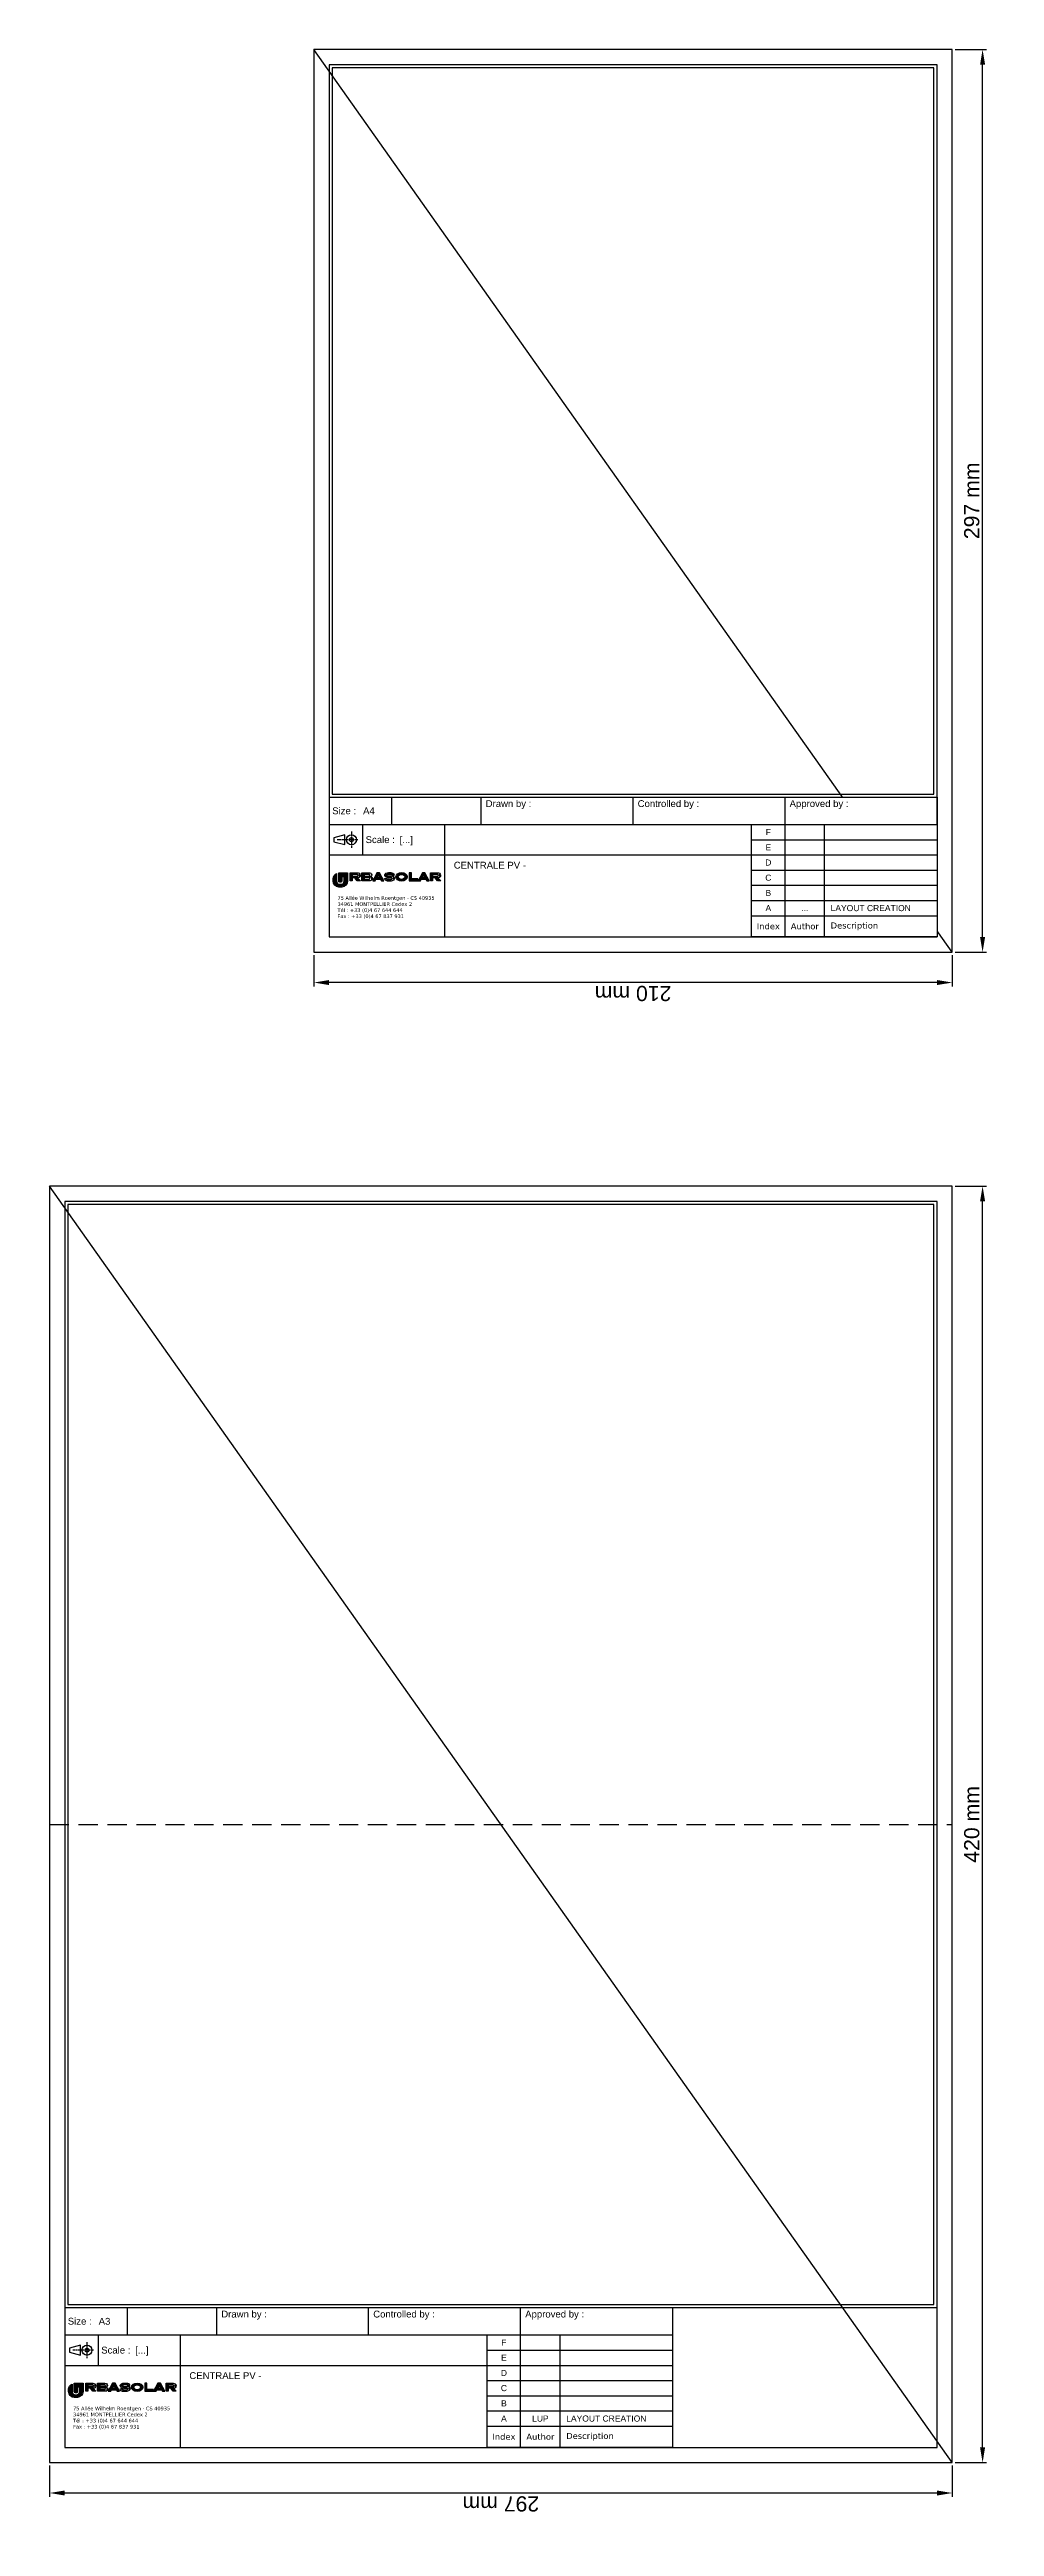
# Model space of a CAD drawing. Header units: millimetres. Extents: x -5397 to -3811, y -14 to 3249.
# Drawn here: x -5397 to -5086, y 2434 to 3249 of the extents above; entities that cross this region are included whole.
import ezdxf
from ezdxf.enums import TextEntityAlignment as Align

# ---------------------------------------------------------------- set-up
doc = ezdxf.new("R2010")
doc.units = ezdxf.units.MM
doc.set_wipeout_variables(frame=1)
doc.header["$PDMODE"] = 35
doc.header["$PDSIZE"] = 0.5
doc.linetypes.add('AXES', pattern=[0.8, 0.5, -0.1, 0.1, -0.1])
doc.linetypes.add('CACHE', pattern=[9.525, 6.35, -3.175])
for name, color, linetype in [('UBS-900-Cartouche', 7, 'Continuous'), ('UBS-900-Impression (Dimension)', 8, 'Continuous'), ('UBS-900-Impression (Format)', 251, 'Continuous')]:
    doc.layers.add(name, color=color, linetype=linetype)
doc.layers.add('UBS-900-Fenêtre de présentation', color=210, linetype='Continuous', plot=False)
doc.layers.add('UBS-900-Non imprimable', color=130, linetype='Continuous', plot=False)
doc.layers.add('UBS-900-Impression (Pliage)', color=9, linetype='CACHE', transparency=0.6)
doc.styles.get("Standard").update_dxf_attribs({"font": 'arial.ttf'})
doc.styles.add('UBS-Style de texte', font='verdana.ttf')
doc.dimstyles.new('ISO-25', dxfattribs={"dimtxt": 2.5, "dimasz": 2.5, "dimexe": 1.25, "dimexo": 0.625, "dimtad": 1, "dimtxsty": 'Standard', "dimcen": 2.5, "dimadec": 0, "dimazin": 0, "dimtfac": 1, "dimtmove": 0, "dimatfit": 3, "dimfxl": 1, "dimarcsym": 0})

# ---------------------------------------------------------------- blocks, each defined once
blk = doc.blocks.new('80-4_URBASOLAR (Logo Cartouche)')
at = {"true_color": 0x29364b, "transparency": 33554687}
h = blk.add_hatch(color=159, dxfattribs=at)
h.dxf.hatch_style = 1
edge = h.paths.add_edge_path()
edge.add_line((2.4, 17.86), (2.4, 15.41))
edge.add_arc((3.48, 15.41), 1.08, 179.76875, 270.68435)
edge.add_line((3.49, 14.33), (3.83, 14.33))
edge.add_arc((3.86, 15.39), 1.07, 268.69268, 360.85421)
edge.add_line((4.93, 15.41), (4.93, 17.16))
edge.add_line((4.93, 17.16), (4.19, 16.56))
edge.add_line((4.19, 16.56), (4.19, 15.39))
edge.add_arc((3.8, 15.38), 0.391, -84.92065, 2.81816, ccw=False)
edge.add_line((3.83, 14.99), (3.49, 14.99))
edge.add_arc((3.53, 15.38), 0.395, 177.65274, 264.44974, ccw=False)
edge.add_line((3.14, 15.39), (3.14, 18.1))
edge.add_line((3.14, 18.1), (6.03, 18.1))
edge.add_line((6.03, 18.1), (6.03, 15.41))
edge.add_arc((3.92, 15.47), 2.11, 277.31232, 358.36159, ccw=False)
edge.add_line((4.19, 13.37), (3.14, 13.37))
edge.add_arc((3.34, 15.42), 2.05, 180.17191, 264.15418, ccw=False)
edge.add_line((1.29, 15.41), (1.29, 16.19))
edge.add_arc((3.27, 16.08), 1.99, 116.09511, 176.88307, ccw=False)
h = blk.add_hatch(color=159, dxfattribs=at)
h.dxf.hatch_style = 1
edge = h.paths.add_edge_path()
edge.add_line((7.61, 15.46), (6.9, 15.46))
edge.add_line((6.9, 15.46), (6.9, 18.1))
edge.add_line((6.9, 18.1), (9.22, 18.1))
edge.add_arc((9.21, 16.6), 1.5, 64.87472, 89.57877, ccw=False)
edge.add_arc((9.48, 17.28), 0.772, -58.2681, 61.77627, ccw=False)
edge.add_arc((9.31, 17.71), 1.23, 272.68788, 298.29902, ccw=False)
edge.add_line((9.36, 16.48), (10.27, 15.46))
edge.add_line((10.27, 15.46), (9.26, 15.46))
edge.add_line((9.26, 15.46), (8.44, 16.48))
edge.add_line((8.44, 16.48), (7.61, 16.48))
edge.add_line((7.61, 16.48), (7.61, 15.46))
edge = h.paths.add_edge_path(flags=16)
edge.add_line((7.61, 17.05), (9.22, 17.05))
edge.add_arc((9.2, 17.47), 0.417, 272.42169, 294.28331)
edge.add_arc((9.28, 17.29), 0.224, 294.52223, 425.47777)
edge.add_arc((9.23, 17.09), 0.43, 70.84083, 91.70551)
edge.add_line((9.22, 17.52), (7.61, 17.52))
edge.add_line((7.61, 17.52), (7.61, 17.05))
h = blk.add_hatch(color=159, dxfattribs=at)
h.dxf.hatch_style = 1
edge = h.paths.add_edge_path()
edge.add_line((10.79, 15.46), (10.79, 18.1))
edge.add_line((10.79, 18.1), (13.11, 18.1))
edge.add_arc((13.13, 16.57), 1.53, 66.89346, 90.79556, ccw=False)
edge.add_arc((13.43, 17.4), 0.649, -61.17863, 61.87982, ccw=False)
edge.add_arc((13.57, 16.19), 0.664, -75.44094, 75.14378, ccw=False)
edge.add_arc((13.14, 17.37), 1.91, 270.20962, 288.23867, ccw=False)
edge.add_line((13.14, 15.46), (10.79, 15.46))
edge = h.paths.add_edge_path(flags=16)
edge.add_line((11.5, 17.05), (13.11, 17.05))
edge.add_arc((13.09, 17.47), 0.417, 272.42169, 294.28331)
edge.add_arc((13.17, 17.29), 0.224, 294.52223, 425.47777)
edge.add_arc((13.12, 17.09), 0.43, 70.84083, 91.70551)
edge.add_line((13.11, 17.52), (11.5, 17.52))
edge.add_line((11.5, 17.52), (11.5, 17.05))
edge = h.paths.add_edge_path(flags=16)
edge.add_line((11.5, 16.06), (13.11, 16.06))
edge.add_arc((13.09, 16.47), 0.417, 272.42169, 294.28331)
edge.add_arc((13.17, 16.3), 0.224, 294.52223, 425.47777)
edge.add_arc((13.12, 16.09), 0.43, 70.84083, 91.70551)
edge.add_line((13.11, 16.52), (11.5, 16.52))
edge.add_line((11.5, 16.52), (11.5, 16.06))
h = blk.add_hatch(color=159, dxfattribs=at)
h.dxf.hatch_style = 1
h.paths.add_polyline_path([(16.94, 15.99), (17.22, 15.46), (18, 15.46), (16.6, 18.1), (15.74, 18.1), (14.34, 15.46), (15.13, 15.46), (15.4, 15.99)])
h.paths.add_polyline_path([(15.68, 16.53), (16.67, 16.53), (16.17, 17.48)], flags=16)
at = {"true_color": 0xa22f15, "transparency": 33554687}
h = blk.add_hatch(color=24, dxfattribs=at)
h.dxf.hatch_style = 1
edge = h.paths.add_edge_path()
edge.add_line((18.22, 16.27), (18.99, 16.27))
edge.add_arc((19.63, 16.66), 0.749, 211.13098, 270.59224)
edge.add_line((19.64, 15.91), (20.17, 15.91))
edge.add_arc((20.07, 16.95), 1.05, 275.72841, 300.26013)
edge.add_arc((20.51, 16.24), 0.212, 294.10614, 409.72476)
edge.add_arc((20.44, 16.16), 0.314, 49.12282, 89.94115)
edge.add_line((20.44, 16.48), (19.45, 16.48))
edge.add_arc((19.58, 18.95), 2.47, 249.36616, 266.98838, ccw=False)
edge.add_arc((19.04, 17.32), 0.759, 188.44629, 244.53003, ccw=False)
edge.add_line((18.29, 17.21), (18.29, 17.46))
edge.add_arc((18.96, 17.35), 0.687, 117.4448, 170.8136, ccw=False)
edge.add_arc((19.58, 16.01), 2.15, 91.02293, 115.58494, ccw=False)
edge.add_line((19.54, 18.17), (20.28, 18.17))
edge.add_arc((20.23, 16.52), 1.65, 64.27272, 88.12607, ccw=False)
edge.add_arc((20.57, 17.25), 0.842, 6.70555, 63.54746, ccw=False)
edge.add_line((21.4, 17.35), (20.66, 17.35))
edge.add_arc((20.16, 17.08), 0.57, 28.59727, 88.49841)
edge.add_line((20.18, 17.65), (19.56, 17.65))
edge.add_arc((19.67, 16.53), 1.12, 95.18569, 118.01724)
edge.add_arc((19.23, 17.34), 0.203, 116.78023, 236.20786)
edge.add_arc((19.54, 18.08), 0.999, 245.0277, 271.24415)
edge.add_line((19.56, 17.08), (20.44, 17.08))
edge.add_arc((20.43, 15.27), 1.81, 65.10724, 89.52476, ccw=False)
edge.add_arc((20.73, 16.31), 0.754, -52.76615, 52.76615, ccw=False)
edge.add_arc((20.13, 17.26), 1.88, 270.70757, 304.24918, ccw=False)
edge.add_line((20.15, 15.38), (19.5, 15.38))
edge.add_arc((19.49, 17.28), 1.9, 239.71908, 270.13049, ccw=False)
edge.add_arc((18.96, 16.25), 0.737, 178.39239, 235.15384, ccw=False)
at = {"true_color": 0x29364b, "transparency": 33554687}
h = blk.add_hatch(color=159, dxfattribs=at)
h.dxf.hatch_style = 1
edge = h.paths.add_edge_path()
edge.add_ellipse((23.84, 16.78), major_axis=(1.87, 0), ratio=0.744921, start_angle=0, end_angle=360)
edge = h.paths.add_edge_path(flags=17)
edge.add_ellipse((23.83, 16.78), major_axis=(1.12, 0), ratio=0.734047, start_angle=0, end_angle=360)
h = blk.add_hatch(color=159, dxfattribs=at)
h.dxf.hatch_style = 1
h.paths.add_polyline_path([(26.33, 18.1), (26.33, 15.46), (29.17, 15.46), (29.17, 16.1), (27.04, 16.1), (27.04, 18.1)])
h = blk.add_hatch(color=159, dxfattribs=at)
h.dxf.hatch_style = 1
h.paths.add_polyline_path([(31.86, 15.99), (32.13, 15.46), (32.91, 15.46), (31.52, 18.1), (30.66, 18.1), (29.26, 15.46), (30.04, 15.46), (30.32, 15.99)])
h.paths.add_polyline_path([(30.59, 16.53), (31.58, 16.53), (31.09, 17.48)], flags=16)
h = blk.add_hatch(color=159, dxfattribs=at)
h.dxf.hatch_style = 1
edge = h.paths.add_edge_path()
edge.add_line((34.05, 15.46), (33.34, 15.46))
edge.add_line((33.34, 15.46), (33.34, 18.1))
edge.add_line((33.34, 18.1), (35.66, 18.1))
edge.add_arc((35.64, 16.6), 1.5, 64.87472, 89.57877, ccw=False)
edge.add_arc((35.92, 17.28), 0.772, -58.2681, 61.77627, ccw=False)
edge.add_arc((35.74, 17.71), 1.23, 272.68788, 298.29902, ccw=False)
edge.add_line((35.8, 16.48), (36.7, 15.46))
edge.add_line((36.7, 15.46), (35.69, 15.46))
edge.add_line((35.69, 15.46), (34.87, 16.48))
edge.add_line((34.87, 16.48), (34.05, 16.48))
edge.add_line((34.05, 16.48), (34.05, 15.46))
edge = h.paths.add_edge_path(flags=16)
edge.add_line((34.05, 17.05), (35.66, 17.05))
edge.add_arc((35.64, 17.47), 0.417, 272.42169, 294.28331)
edge.add_arc((35.72, 17.29), 0.224, 294.52223, 425.47777)
edge.add_arc((35.67, 17.09), 0.43, 70.84083, 91.70551)
edge.add_line((35.66, 17.52), (34.05, 17.52))
edge.add_line((34.05, 17.52), (34.05, 17.05))
at = {"color": 159, "true_color": 0x29364b, "transparency": 33554687}
blk.add_lwpolyline([(2.4, 17.86), (2.4, 15.41, 0.418902), (3.49, 14.33), (3.83, 14.33, 0.425307), (4.93, 15.41), (4.93, 17.16), (4.19, 16.56), (4.19, 15.39, -0.402701), (3.83, 14.99), (3.49, 14.99, -0.397933), (3.14, 15.39), (3.14, 18.1), (6.03, 18.1), (6.03, 15.41, -0.369164), (4.19, 13.37), (3.14, 13.37, -0.383775), (1.29, 15.41), (1.29, 16.19, -0.271638), (2.4, 17.86)], format="xyb", dxfattribs=at)
for points in [[(7.61, 15.46), (6.9, 15.46), (6.9, 18.1), (9.22, 18.1, -0.108211), (9.85, 17.96, -0.577608), (9.89, 16.62, -0.112217), (9.36, 16.48), (10.27, 15.46), (9.26, 15.46), (8.44, 16.48), (7.61, 16.48)], [(7.61, 17.05), (9.22, 17.05, 0.09568), (9.38, 17.09, 0.642947), (9.38, 17.5, 0.091292), (9.22, 17.52), (7.61, 17.52)], [(10.79, 15.46), (10.79, 18.1), (13.11, 18.1, -0.104672), (13.73, 17.98, -0.595283), (13.74, 16.84, -0.771388), (13.74, 15.55, -0.078829), (13.14, 15.46)], [(11.5, 17.05), (13.11, 17.05, 0.09568), (13.26, 17.09, 0.642947), (13.26, 17.5, 0.091292), (13.11, 17.52), (11.5, 17.52)], [(11.5, 16.06), (13.11, 16.06, 0.09568), (13.26, 16.09, 0.642947), (13.26, 16.5, 0.091292), (13.11, 16.52), (11.5, 16.52)], [(34.05, 15.46), (33.34, 15.46), (33.34, 18.1), (35.66, 18.1, -0.108211), (36.28, 17.96, -0.577608), (36.32, 16.62, -0.112217), (35.8, 16.48), (36.7, 15.46), (35.69, 15.46), (34.87, 16.48), (34.05, 16.48)], [(34.05, 17.05), (35.66, 17.05, 0.09568), (35.81, 17.09, 0.642947), (35.81, 17.5, 0.091292), (35.66, 17.52), (34.05, 17.52)]]:
    blk.add_lwpolyline(points, format="xyb", close=True, dxfattribs=at)
for points in [[(16.94, 15.99), (17.22, 15.46), (18, 15.46), (16.6, 18.1), (15.74, 18.1), (14.34, 15.46), (15.13, 15.46), (15.4, 15.99)], [(26.33, 18.1), (26.33, 15.46), (29.17, 15.46), (29.17, 16.1), (27.04, 16.1), (27.04, 18.1)], [(31.86, 15.99), (32.13, 15.46), (32.91, 15.46), (31.52, 18.1), (30.66, 18.1), (29.26, 15.46), (30.04, 15.46), (30.32, 15.99)]]:
    blk.add_lwpolyline(points, close=True, dxfattribs=at)
for points in [[(15.68, 16.53), (16.67, 16.53), (16.17, 17.48), (15.68, 16.53)], [(30.59, 16.53), (31.58, 16.53), (31.09, 17.48), (30.59, 16.53)]]:
    blk.add_lwpolyline(points, dxfattribs=at)
at = {"color": 24, "true_color": 0xa22f15, "transparency": 33554687}
blk.add_lwpolyline([(18.22, 16.27), (18.99, 16.27, 0.265431), (19.64, 15.91), (20.17, 15.91, 0.10745), (20.6, 16.05, 0.552136), (20.65, 16.4, 0.180011), (20.44, 16.48), (19.45, 16.48, -0.077043), (18.71, 16.63, -0.249716), (18.29, 17.21), (18.29, 17.46, -0.237168), (18.65, 17.96, -0.107584), (19.54, 18.17), (20.28, 18.17, -0.104457), (20.94, 18.01, -0.253233), (21.4, 17.35), (20.66, 17.35, 0.267487), (20.18, 17.65), (19.56, 17.65, 0.099952), (19.14, 17.52, 0.574025), (19.12, 17.17, 0.114892), (19.56, 17.08), (20.44, 17.08, -0.106946), (21.19, 16.91, -0.496036), (21.19, 15.71, -0.147407), (20.15, 15.38), (19.5, 15.38, -0.133479), (18.54, 15.64, -0.25286)], format="xyb", close=True, dxfattribs=at)
for points in [[(19.45, 17.65), (20.44, 17.65)], [(19.45, 17.08), (20.44, 17.08)], [(19.45, 16.48), (20.44, 16.48)], [(20.66, 17.35), (21.4, 17.35)], [(19.45, 15.91), (20.44, 15.91)]]:
    blk.add_lwpolyline(points, dxfattribs=at)
at = {"color": 159, "true_color": 0x29364b, "transparency": 33554687}
for centre, major_axis, ratio in [((23.84, 16.78), (1.87, 0), 0.744921), ((23.83, 16.78), (1.12, 0), 0.734047)]:
    blk.add_ellipse(centre, major_axis=major_axis, ratio=ratio, dxfattribs=at)
at = {"color": 159, "true_color": 0x29364b, "transparency": 33554687, "insert": (2.75, 3), "char_height": 1.2, "attachment_point": 7, "style": 'UBS-Style de texte'}
blk.add_mtext_dynamic_manual_height_columns('\\pxqj;75 Allée Wilhelm Roentgen - CS 40935\\P34961 MONTPELLIER Cedex 2\\PTél : +33 (0)4 67 644 644\\PFax : +33 (0)4 67 837 931', width=32.5, gutter_width=0.45, heights=[0], dxfattribs=at)
blk = doc.blocks.new('*U240')
blk.add_wipeout([(5, 5), (205, 5), (205, 51), (5, 51)])
at = {"color": 7}
for p, q in [((5, 51), (205, 51)), ((25.5, 51), (25.5, 42)), ((55, 42), (55, 51)), ((105, 42), (105, 51)), ((155, 42), (155, 51)), ((205, 51), (205, 5)), ((5, 42), (205, 42)), ((16, 42), (16, 32)), ((43, 42), (43, 5)), ((144, 42), (144, 5)), ((5, 32), (144, 32))]:
    blk.add_line(p, q, dxfattribs=at)
for points in [[(5, 292), (5, 5), (205, 5), (205, 292)], [(6.52, 37.65), (6.52, 36.35), (10.17, 35.4), (10.17, 38.6)]]:
    blk.add_lwpolyline(points, close=True, dxfattribs=at)
at = {"color": 7, "linetype": 'AXES', "ltscale": 2}
for points in [[(14.47, 37), (10.17, 37), (7.67, 37)], [(12.32, 39.65), (12.32, 34.35)]]:
    blk.add_lwpolyline(points, dxfattribs=at)
at = {"color": 7}
for radius in [1.65, 0.65]:
    blk.add_circle((12.32, 37), radius, dxfattribs=at)
blk.add_blockref('80-4_URBASOLAR (Logo Cartouche)', (5, 8))
at = {"color": 7, "char_height": 2.25}
for s, width, insert, attachment_point in [('Drawn by :', 48, (56.5, 50), 1), ('Controlled by :', 48, (106.5, 50), 1), ('Approved by :', 48, (156.5, 50), 1), ('Size :', 16, (6, 46.5), 4), ('Scale :', 27, (17, 37), 4)]:
    blk.add_mtext_dynamic_manual_height_columns(s, width=width, gutter_width=12.5, heights=[0], dxfattribs=dict(at, insert=insert, attachment_point=attachment_point))
at = {"color": 7}
for tag, p in [('FORMAT', (16.17, 46.5)), ('PROJETEUR', (77, 44.8)), ('ECHELLE', (28.2, 37)), ('TITRE_1', (46, 28.62)), ('PROJET', (71.1, 28.62)), ('COMMUNE', (102.3, 28.62)), ('TITRE_2', (46, 21.87)), ('TITRE_3', (46, 15.12)), ('TITRE_4', (46, 8.37))]:
    blk.add_attdef(tag, text='', height=2.25, dxfattribs=at).set_placement(p, align=Align.MIDDLE_LEFT)
blk.add_attdef('DEPT', text='', height=2.25, dxfattribs=at).set_placement((141, 28.62), align=Align.MIDDLE_RIGHT)
blk = doc.blocks.new('*D53')
at = {"layer": 'Defpoints', "color": 0, "transparency": 16777216}
for p in [(-10, 210), (0, 210), (0, 0)]:
    blk.add_point(p, dxfattribs=at)
at = {"layer": 'UBS-900-Impression (Dimension)', "color": 0, "lineweight": -2, "transparency": 16777216}
for p, q in [((-1, 210), (-11.25, 210)), ((-10, 5), (-10, 205)), ((-1, 0), (-11.25, 0))]:
    blk.add_line(p, q, dxfattribs=at)
at = {"layer": 'UBS-900-Impression (Dimension)', "color": 0, "transparency": 16777216}
for points in [[(-10.83, 205), (-9.17, 205), (-10, 210)], [(-10.83, 5), (-9.17, 5), (-10, 0)]]:
    blk.add_solid(points, dxfattribs=at)
at = {"layer": 'UBS-900-Impression (Dimension)', "color": 0, "transparency": 16777216, "insert": (-13.55, 105), "char_height": 5, "attachment_point": 5, "rotation": 90}
blk.add_mtext('210 mm', dxfattribs=at)
blk = doc.blocks.new('*D54')
at = {"layer": 'Defpoints', "color": 0, "transparency": 16777216}
for p in [(0, 0), (297, 0), (297, -10)]:
    blk.add_point(p, dxfattribs=at)
at = {"layer": 'UBS-900-Impression (Dimension)', "color": 0, "lineweight": -2, "transparency": 16777216}
for p, q in [((0, -1), (0, -11.25)), ((297, -1), (297, -11.25)), ((5, -10), (292, -10))]:
    blk.add_line(p, q, dxfattribs=at)
at = {"layer": 'UBS-900-Impression (Dimension)', "color": 0, "transparency": 16777216}
for points in [[(5, -9.17), (5, -10.83), (0, -10)], [(292, -9.17), (292, -10.83), (297, -10)]]:
    blk.add_solid(points, dxfattribs=at)
at = {"layer": 'UBS-900-Impression (Dimension)', "color": 0, "transparency": 16777216, "insert": (148.5, -6.45), "char_height": 5, "attachment_point": 5}
blk.add_mtext('297 mm', dxfattribs=at)
blk = doc.blocks.new('*D51')
at = {"layer": 'Defpoints', "color": 0, "transparency": 16777216}
for p in [(-10, 297), (0, 297), (0, 0)]:
    blk.add_point(p, dxfattribs=at)
at = {"layer": 'UBS-900-Impression (Dimension)', "color": 0, "lineweight": -2, "transparency": 16777216}
for p, q in [((-1, 297), (-11.25, 297)), ((-10, 5), (-10, 292)), ((-1, 0), (-11.25, 0))]:
    blk.add_line(p, q, dxfattribs=at)
at = {"layer": 'UBS-900-Impression (Dimension)', "color": 0, "transparency": 16777216}
for points in [[(-10.83, 292), (-9.17, 292), (-10, 297)], [(-10.83, 5), (-9.17, 5), (-10, 0)]]:
    blk.add_solid(points, dxfattribs=at)
at = {"layer": 'UBS-900-Impression (Dimension)', "color": 0, "transparency": 16777216, "insert": (-13.55, 148.5), "char_height": 5, "attachment_point": 5, "rotation": 90}
blk.add_mtext('297 mm', dxfattribs=at)
blk = doc.blocks.new('*D52')
at = {"layer": 'Defpoints', "color": 0, "transparency": 16777216}
for p in [(0, 0), (420, 0), (420, -10)]:
    blk.add_point(p, dxfattribs=at)
at = {"layer": 'UBS-900-Impression (Dimension)', "color": 0, "lineweight": -2, "transparency": 16777216}
for p, q in [((0, -1), (0, -11.25)), ((420, -1), (420, -11.25)), ((5, -10), (415, -10))]:
    blk.add_line(p, q, dxfattribs=at)
at = {"layer": 'UBS-900-Impression (Dimension)', "color": 0, "transparency": 16777216}
for points in [[(5, -9.17), (5, -10.83), (0, -10)], [(415, -9.17), (415, -10.83), (420, -10)]]:
    blk.add_solid(points, dxfattribs=at)
at = {"layer": 'UBS-900-Impression (Dimension)', "color": 0, "transparency": 16777216, "insert": (210, -6.45), "char_height": 5, "attachment_point": 5}
blk.add_mtext('420 mm', dxfattribs=at)
blk = doc.blocks.new('*U242')
blk.add_wipeout([(5, 5), (205, 5), (205, 51), (5, 51)])
at = {"color": 7}
for p, q in [((5, 51), (205, 51)), ((25.5, 51), (25.5, 42)), ((55, 42), (55, 51)), ((105, 42), (105, 51)), ((155, 42), (155, 51)), ((205, 51), (205, 5)), ((5, 42), (205, 42)), ((16, 42), (16, 32)), ((43, 42), (43, 5)), ((144, 42), (144, 5)), ((5, 32), (144, 32))]:
    blk.add_line(p, q, dxfattribs=at)
for points in [[(5, 415), (5, 5), (292, 5), (292, 415)], [(6.52, 37.65), (6.52, 36.35), (10.17, 35.4), (10.17, 38.6)]]:
    blk.add_lwpolyline(points, close=True, dxfattribs=at)
at = {"color": 7, "linetype": 'AXES', "ltscale": 2}
for points in [[(14.47, 37), (10.17, 37), (7.67, 37)], [(12.32, 39.65), (12.32, 34.35)]]:
    blk.add_lwpolyline(points, dxfattribs=at)
at = {"color": 7}
for radius in [1.65, 0.65]:
    blk.add_circle((12.32, 37), radius, dxfattribs=at)
blk.add_blockref('80-4_URBASOLAR (Logo Cartouche)', (5, 8))
at = {"color": 7, "char_height": 2.25}
for s, width, insert, attachment_point in [('Drawn by :', 48, (56.5, 50), 1), ('Controlled by :', 48, (106.5, 50), 1), ('Approved by :', 48, (156.5, 50), 1), ('Size :', 16, (6, 46.5), 4), ('Scale :', 27, (17, 37), 4)]:
    blk.add_mtext_dynamic_manual_height_columns(s, width=width, gutter_width=12.5, heights=[0], dxfattribs=dict(at, insert=insert, attachment_point=attachment_point))
at = {"color": 7}
for tag, p in [('FORMAT', (16.17, 46.5)), ('PROJETEUR', (77, 44.8)), ('ECHELLE', (28.2, 37)), ('TITRE_1', (46, 28.62)), ('PROJET', (71.1, 28.62)), ('COMMUNE', (102.3, 28.62)), ('TITRE_2', (46, 21.87)), ('TITRE_3', (46, 15.12)), ('TITRE_4', (46, 8.37))]:
    blk.add_attdef(tag, text='', height=2.25, dxfattribs=at).set_placement(p, align=Align.MIDDLE_LEFT)
blk.add_attdef('DEPT', text='', height=2.25, dxfattribs=at).set_placement((141, 28.62), align=Align.MIDDLE_RIGHT)
blk = doc.blocks.new('*U31')
blk.add_wipeout([(0, 0), (61, 0), (61, 37), (0, 37)])
for p, q in [((0, 32), (0, 37)), ((0, 37), (11, 37)), ((11, 37), (24, 37)), ((11, 32), (11, 37)), ((24, 37), (61, 37)), ((24, 32), (24, 37)), ((61, 37), (61, 32)), ((0, 27), (0, 32)), ((0, 32), (11, 32)), ((0, 22), (0, 27)), ((0, 27), (11, 27)), ((11, 27), (11, 32)), ((11, 32), (24, 32)), ((11, 22), (11, 27)), ((11, 27), (24, 27)), ((24, 27), (24, 32)), ((24, 32), (61, 32)), ((24, 22), (24, 27)), ((24, 27), (61, 27)), ((61, 32), (61, 27)), ((61, 27), (61, 22)), ((0, 17), (0, 22)), ((0, 22), (11, 22)), ((0, 12), (0, 17)), ((0, 17), (11, 17)), ((11, 17), (11, 22)), ((11, 22), (24, 22)), ((11, 12), (11, 17)), ((11, 17), (24, 17)), ((24, 17), (24, 22)), ((24, 22), (61, 22)), ((24, 12), (24, 17)), ((24, 17), (61, 17)), ((61, 22), (61, 17)), ((61, 17), (61, 12)), ((0, 5), (0, 12)), ((0, 12), (11, 12)), ((11, 5), (11, 12)), ((11, 12), (24, 12)), ((24, 5), (24, 12)), ((24, 12), (61, 12)), ((61, 12), (61, 5)), ((0, 7), (11, 7)), ((0, 0), (0, 5)), ((11, 0), (0, 0)), ((11, 7), (24, 7)), ((11, 0), (11, 5)), ((24, 0), (11, 0)), ((24, 7), (61, 7)), ((24, 0), (24, 5)), ((61, 0), (24, 0)), ((61, 5), (61, 0))]:
    blk.add_line(p, q)
at = {"char_height": 2}
for s, width, gutter_width, insert, attachment_point in [('F', 2, 7.5, (5.5, 34.5), 5), ('D', 2, 7.5, (5.5, 24.5), 5), ('E', 2, 7.5, (5.5, 29.5), 5), ('C', 2, 7.5, (5.5, 19.5), 5), ('A', 2, 7.5, (5.5, 9.5), 5), ('B', 2, 7.5, (5.5, 14.5), 5), ('{\\fVerdana|b0|i0|c0|p34;Index}', 9, 12.5, (5.5, 3.5), 5), ('{\\fVerdana|b0|i0|c0|p34;Author}', 9, 12.5, (17.5, 3.5), 5), ('{\\fVerdana|b0|i0|c0|p34;Description}', 9, 12.5, (26, 3.5), 4)]:
    blk.add_mtext_dynamic_manual_height_columns(s, width=width, gutter_width=gutter_width, heights=[0], dxfattribs=dict(at, insert=insert, attachment_point=attachment_point))
for tag, p in [('AUTEUR_F', (17.5, 34.5)), ('AUTEUR_D', (17.5, 24.5)), ('AUTEUR_E', (17.5, 29.5)), ('AUTEUR_C', (17.5, 19.5)), ('AUTEUR_B', (17.5, 14.5)), ('AUTEUR_A', (17.5, 9.5))]:
    blk.add_attdef(tag, text='', height=2).set_placement(p, align=Align.MIDDLE_CENTER)
for tag, p in [('MODIFICATIONS_IND_F', (26, 34.5)), ('MODIFICATIONS_IND_E', (26, 29.5)), ('MODIFICATIONS_IND_D', (26, 24.5)), ('MODIFICATIONS_IND_C', (26, 19.5)), ('MODIFICATIONS_IND_B', (26, 14.5)), ('MODIFICATIONS_IND_A', (26, 9.5))]:
    blk.add_attdef(tag, text='', height=2).set_placement(p, align=Align.MIDDLE_LEFT)
blk = doc.blocks.new('80-2_Impression Cartouche (A4)')
at = {"color": 0}
blk.add_lwpolyline([(0, 0), (297, 0), (297, 210), (0, 210)], close=True, dxfattribs=at)
at = {"layer": 'UBS-900-Non imprimable', "color": 0}
blk.add_lwpolyline([(0, 0), (297, 210)], dxfattribs=at)
at = {"layer": 'UBS-900-Impression (Dimension)'}
dim = blk.add_linear_dim(base=(-10, 210), p1=(0, 0), p2=(0, 210), angle=90, dimstyle='ISO-25', override={"dimtxt": 5, "dimasz": 5, "dimexo": 1, "dimgap": 1, "dimdec": 0, "dimzin": 0, "dimpost": ' mm'}, dxfattribs=at)
dim.commit()
dim.dimension.update_dxf_attribs({"geometry": '*D53', "text_midpoint": (-13.55, 105)})
dim = blk.add_linear_dim(base=(297, -10), p1=(0, 0), p2=(297, 0), dimstyle='ISO-25', override={"dimtxt": 5, "dimasz": 5, "dimexo": 1, "dimgap": 1, "dimdec": 0, "dimzin": 0, "dimpost": ' mm'}, dxfattribs=at)
dim.commit()
dim.dimension.update_dxf_attribs({"geometry": '*D54', "text_midpoint": (148.5, -6.45)})
blk = doc.blocks.new('80-2_Impression Cartouche (A3)')
at = {"color": 0}
blk.add_lwpolyline([(0, 0), (420, 0), (420, 297), (0, 297)], close=True, dxfattribs=at)
at = {"layer": 'UBS-900-Impression (Pliage)'}
blk.add_lwpolyline([(210, 297), (210, 0)], dxfattribs=at)
at = {"layer": 'UBS-900-Non imprimable', "color": 0}
blk.add_lwpolyline([(0, 0), (420, 297)], dxfattribs=at)
at = {"layer": 'UBS-900-Impression (Dimension)'}
dim = blk.add_linear_dim(base=(-10, 297), p1=(0, 0), p2=(0, 297), angle=90, dimstyle='ISO-25', override={"dimtxt": 5, "dimasz": 5, "dimexo": 1, "dimgap": 1, "dimdec": 0, "dimzin": 0, "dimpost": ' mm'}, dxfattribs=at)
dim.commit()
dim.dimension.update_dxf_attribs({"geometry": '*D51', "text_midpoint": (-13.55, 148.5)})
dim = blk.add_linear_dim(base=(420, -10), p1=(0, 0), p2=(420, 0), dimstyle='ISO-25', override={"dimtxt": 5, "dimasz": 5, "dimexo": 1, "dimgap": 1, "dimdec": 0, "dimzin": 0, "dimpost": ' mm'}, dxfattribs=at)
dim.commit()
dim.dimension.update_dxf_attribs({"geometry": '*D52', "text_midpoint": (210, -6.45)})

msp = doc.modelspace()

# ---------------------------------------------------------------- block references
at = {"layer": 'UBS-900-Impression (Format)', "rotation": 90}
for name, p in [('80-2_Impression Cartouche (A4)', (-5100, 2952)), ('80-2_Impression Cartouche (A3)', (-5100, 2455))]:
    msp.add_blockref(name, p, dxfattribs=at)

# ---------------------------------------------------------------- next in the draw order: block references
at = {"layer": 'UBS-900-Cartouche'}
ref = msp.add_blockref('*U240', (-5310, 2952), dxfattribs=at)
ref.add_attrib('TITRE_1', 'CENTRALE PV -', dxfattribs={"layer": '0', "color": 7, "height": 2.25}).set_placement((-5264, 2980.62), align=Align.MIDDLE_LEFT)
ref.add_attrib('FORMAT', 'A4', dxfattribs={"layer": '0', "color": 7, "height": 2.25}).set_placement((-5293.83, 2998.5), align=Align.MIDDLE_LEFT)
ref.add_attrib('ECHELLE', '[...]', dxfattribs={"layer": '0', "color": 7, "height": 2.25}).set_placement((-5281.8, 2989), align=Align.MIDDLE_LEFT)
ref = msp.add_blockref('*U242', (-5397, 2455), dxfattribs=at)
ref.add_attrib('TITRE_1', 'CENTRALE PV -', dxfattribs={"layer": '0', "color": 7, "height": 2.25}).set_placement((-5351, 2483.62), align=Align.MIDDLE_LEFT)
ref.add_attrib('FORMAT', 'A3', dxfattribs={"layer": '0', "color": 7, "height": 2.25}).set_placement((-5380.83, 2501.5), align=Align.MIDDLE_LEFT)
ref.add_attrib('ECHELLE', '[...]', dxfattribs={"layer": '0', "color": 7, "height": 2.25}).set_placement((-5368.8, 2492), align=Align.MIDDLE_LEFT)

# ---------------------------------------------------------------- next in the draw order: linework, layer by layer
msp.add_lwpolyline([(-5192, 2506), (-5105, 2506)], dxfattribs=at)
at = {"layer": 'UBS-900-Fenêtre de présentation'}
for points in [[(-5304, 3004), (-5106, 3004), (-5106, 3243), (-5304, 3243)], [(-5391, 2507), (-5106, 2507), (-5106, 2869), (-5391, 2869)]]:
    msp.add_lwpolyline(points, close=True, dxfattribs=at)

# ---------------------------------------------------------------- next in the draw order: block references
at = {"layer": 'UBS-900-Cartouche'}
for p, values in [((-5166, 2957), {'MODIFICATIONS_IND_A': 'LAYOUT CREATION', 'AUTEUR_A': '...'}), ((-5253, 2460), {'MODIFICATIONS_IND_A': 'LAYOUT CREATION', 'AUTEUR_A': 'LUP'})]:
    msp.add_blockref('*U31', p, dxfattribs=at).add_auto_attribs(values)

doc.saveas('drawing.dxf')
